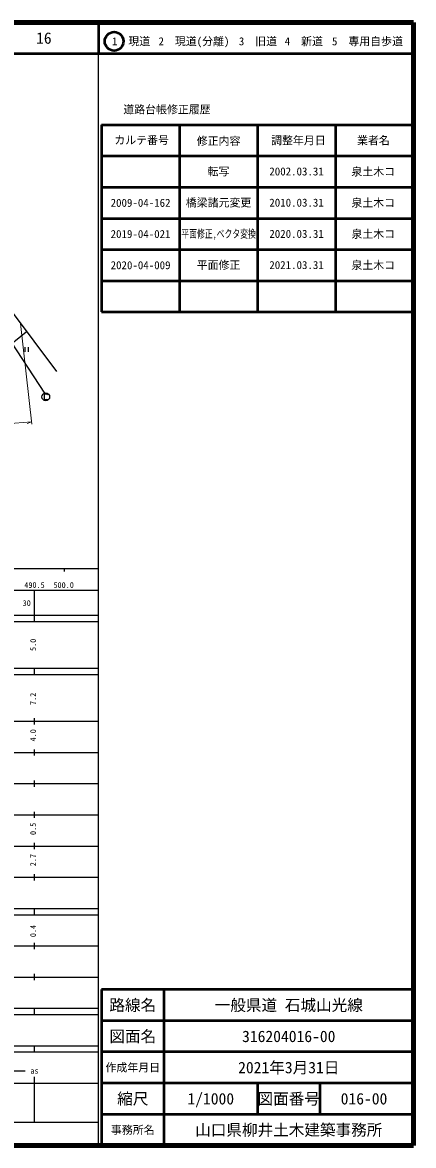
# Model space of a CAD drawing. Units: millimetres, scale not verified. Extents: x 40000 to 680000, y 20000 to 380000.
# Drawn here: x 554637 to 680000, y 20000 to 380000 of the extents above; entities that cross this region are included whole.
import ezdxf
from ezdxf.enums import TextEntityAlignment as Align

# ---------------------------------------------------------------- set-up
doc = ezdxf.new("R2010")
doc.units = ezdxf.units.MM
doc.header["$LTSCALE"] = 1000
for name, color, linetype, lineweight in [('M-BGD', 7, 'Continuous', 25), ('M-BGD-EXST', 7, 'Continuous', 25), ('M-BMK-OTRS', 5, 'Continuous', 25), ('M-STR-HTXT', 7, 'Continuous', 13), ('M-TTL', 2, 'Continuous', 140), ('M-TTL-BAND', 7, 'Continuous', 25), ('M-TTL-FRAM', 2, 'Continuous', 50), ('M-TTL-LINE', 7, 'Continuous', 50)]:
    doc.layers.add(name, color=color, linetype=linetype, lineweight=lineweight)
doc.layers.add('M-TTL-TXT', color=7, linetype='Continuous')
doc.styles.add('ＭＳ ゴシック', font='')
doc.styles.get('ＭＳ ゴシック').set_extended_font_data('MS Gothic')

msp = doc.modelspace()

# ---------------------------------------------------------------- linework, layer by layer
at = {"layer": 'M-BGD'}
for p, q in [((548476, 274844), (555804, 280884)), ((555439, 275905), (555439, 274405)), ((556579, 274404), (556579, 275904))]:
    msp.add_line(p, q, dxfattribs=at)
at = {"layer": 'M-BGD-EXST'}
for p, q in [((549210, 280266), (561670, 261185)), ((561557, 260539), (561556, 259439)), ((561556, 259439), (561706, 259239)), ((561707, 260739), (561557, 260539)), ((561706, 259239), (561906, 259089)), ((561907, 260889), (561707, 260739)), ((562357, 260889), (561907, 260889)), ((562557, 260739), (562357, 260889)), ((562556, 259189), (562656, 259339)), ((562657, 260589), (562557, 260739)), ((561906, 259089), (562356, 259089)), ((562356, 259089), (562556, 259189))]:
    msp.add_line(p, q, dxfattribs=at)
msp.add_circle((562106, 259989), 1250, dxfattribs=at)
at = {"layer": 'M-BMK-OTRS'}
msp.add_line((565703, 268135), (551132, 287532), dxfattribs=at)
at = {"layer": 'M-STR-HTXT'}
for p, q in [((557664, 251231), (553956, 283521)), ((522302, 249405), (557582, 251947)), ((557582, 251947), (556116, 251420))]:
    msp.add_line(p, q, dxfattribs=at)
at = {"layer": 'M-TTL'}
for p, q in [((680000, 380000), (40000, 380000)), ((680000, 20000), (680000, 380000)), ((40000, 20000), (680000, 20000))]:
    msp.add_line(p, q, dxfattribs=at)
at = {"layer": 'M-TTL-BAND'}
for p, q in [((579000, 20000), (579000, 370000)), ((40000, 205000), (579000, 205000)), ((568000, 205000), (568000, 204000)), ((68000, 198000), (579000, 198000)), ((558500, 188000), (558500, 198000)), ((40000, 190000), (579000, 190000)), ((40000, 188000), (579000, 188000)), ((40000, 173000), (579000, 173000)), ((558500, 171000), (558500, 173000)), ((40000, 171000), (579000, 171000)), ((40000, 156000), (579000, 156000)), ((558500, 155000), (558500, 157000)), ((46000, 146000), (579000, 146000)), ((558500, 145000), (558500, 147000)), ((558500, 135000), (558500, 137000)), ((52000, 136000), (579000, 136000)), ((46000, 126000), (579000, 126000)), ((558500, 125000), (558500, 127000)), ((52000, 116000), (579000, 116000)), ((558500, 115000), (558500, 117000)), ((46000, 106000), (579000, 106000)), ((558500, 105000), (558500, 107000)), ((40000, 96000), (579000, 96000)), ((40000, 94000), (579000, 94000)), ((558500, 94000), (558500, 96000)), ((49000, 84000), (579000, 84000)), ((558500, 83000), (558500, 85000)), ((40000, 74000), (579000, 74000)), ((558500, 73000), (558500, 75000)), ((40000, 64000), (579000, 64000)), ((40000, 62000), (579000, 62000)), ((558500, 62000), (558500, 64000)), ((40000, 52000), (579000, 52000)), ((558500, 50000), (558500, 52000)), ((40000, 50000), (579000, 50000)), ((71000, 44000), (555500, 44000)), ((40000, 40000), (579000, 40000)), ((558500, 27500), (558500, 42000)), ((68000, 27500), (579000, 27500))]:
    msp.add_line(p, q, dxfattribs=at)
at = {"layer": 'M-TTL-FRAM'}
for p, q in [((580000, 347197), (580000, 287197)), ((580000, 347197), (680000, 347197)), ((580000, 287197), (680000, 287197)), ((680000, 70000), (580000, 70000)), ((580000, 70000), (580000, 20000))]:
    msp.add_line(p, q, dxfattribs=at)
at = {"layer": 'M-TTL-LINE'}
for p, q in [((579000, 380000), (579000, 370000)), ((40000, 370000), (680000, 370000)), ((605000, 347197), (605000, 287197)), ((630000, 347197), (630000, 287197)), ((655000, 347197), (655000, 287197)), ((580000, 337197), (680000, 337197)), ((580000, 327197), (680000, 327197)), ((580000, 317197), (680000, 317197)), ((580000, 307197), (680000, 307197)), ((580000, 297197), (680000, 297197)), ((600000, 70000), (600000, 20000)), ((680000, 60000), (580000, 60000)), ((680000, 50000), (580000, 50000)), ((680000, 40000), (580000, 40000)), ((630000, 40000), (630000, 30000)), ((650000, 40000), (650000, 30000)), ((680000, 30000), (580000, 30000))]:
    msp.add_line(p, q, dxfattribs=at)
msp.add_circle((584031, 373958), 3000, dxfattribs=at)

# ---------------------------------------------------------------- texts
at = {"layer": 'M-TTL-BAND', "style": 'ＭＳ ゴシック'}
for s, p in [('490.5', (558500, 198195)), ('500.0', (567844, 198195)), ('30', (556000, 192405)), ('as', (558500, 42500))]:
    msp.add_text(s, height=1833, dxfattribs=at).set_placement(p, align=Align.BOTTOM_CENTER)
for s, p in [('5.0', (559500, 180500)), ('7.2', (559500, 163174)), ('4.0', (559500, 151500)), ('0.5', (559500, 121500)), ('2.7', (559500, 111500)), ('0.4', (559500, 88764))]:
    msp.add_text(s, height=1833, rotation=90, dxfattribs=at).set_placement(p, align=Align.BOTTOM_CENTER)
at = {"layer": 'M-TTL-TXT', "style": 'ＭＳ ゴシック'}
for s, height, p in [('16', 3666, (561497, 375000)), ('1\u3000現道', 2566, (589448, 373958)), ('2\u3000現道(分離)', 2566, (609619, 373958)), ('3\u3000旧道', 2566, (630121, 373958)), ('4\u3000新道', 2566, (644824, 373958)), ('5\u3000専用自歩道', 2566, (665228, 373958)), ('道路台帳修正履歴', 2566, (600968, 352113)), ('カルテ番号', 2566, (592839, 342277)), ('修正内容', 2566, (617509, 342023)), ('調整年月日', 2566, (643089, 342197)), ('業者名', 2566, (667134, 342197)), ('転写', 2566, (617500, 332245)), ('2002.03.31', 2566, (642500, 332245)), ('泉土木コ', 2566, (667077, 332189)), ('2009-04-162', 2566, (592500, 322189)), ('橋梁諸元変更', 2566, (617500, 322245)), ('2010.03.31', 2566, (642500, 322245)), ('泉土木コ', 2566, (667077, 322189)), ('2019-04-021', 2566, (592500, 312189)), ('2020.03.31', 2566, (642500, 312245)), ('泉土木コ', 2566, (667077, 312189)), ('2020-04-009', 2566, (592500, 302189)), ('平面修正', 2566, (617500, 302245)), ('2021.03.31', 2566, (642500, 302245)), ('泉土木コ', 2566, (667077, 302189)), ('路線名', 3666, (590000, 65000)), ('路線名', 3666, (590000, 65000)), ('一般県道 石城山光線', 3666, (640000, 65000)), ('図面名', 3666, (590000, 55000)), ('図面名', 3666, (590000, 55000)), ('316204016-00', 3666, (640000, 55000)), ('2021年3月31日', 3666, (640000, 45000)), ('作成年月日', 2566, (590000, 45000)), ('作成年月日', 2566, (590000, 45000)), ('縮尺', 3666, (590000, 35000)), ('縮尺', 3666, (590000, 35000)), ('1/1000', 3666, (615000, 35000)), ('図面番号', 3666, (640000, 35000)), ('図面番号', 3666, (640000, 35000)), ('016-00', 3666, (664125, 35000)), ('事務所名', 2566, (590000, 25000)), ('事務所名', 2566, (590000, 25000)), ('山口県柳井土木建築事務所', 3666, (640000, 25000))]:
    msp.add_text(s, height=height, dxfattribs=at).set_placement(p, align=Align.MIDDLE_CENTER)
at = {"layer": 'M-TTL-TXT', "style": 'ＭＳ ゴシック', "width": 0.7}
msp.add_text('平面修正,ベクタ変換', height=2566, dxfattribs=at).set_placement((617500, 312245), align=Align.MIDDLE_CENTER)

doc.saveas('drawing.dxf')
